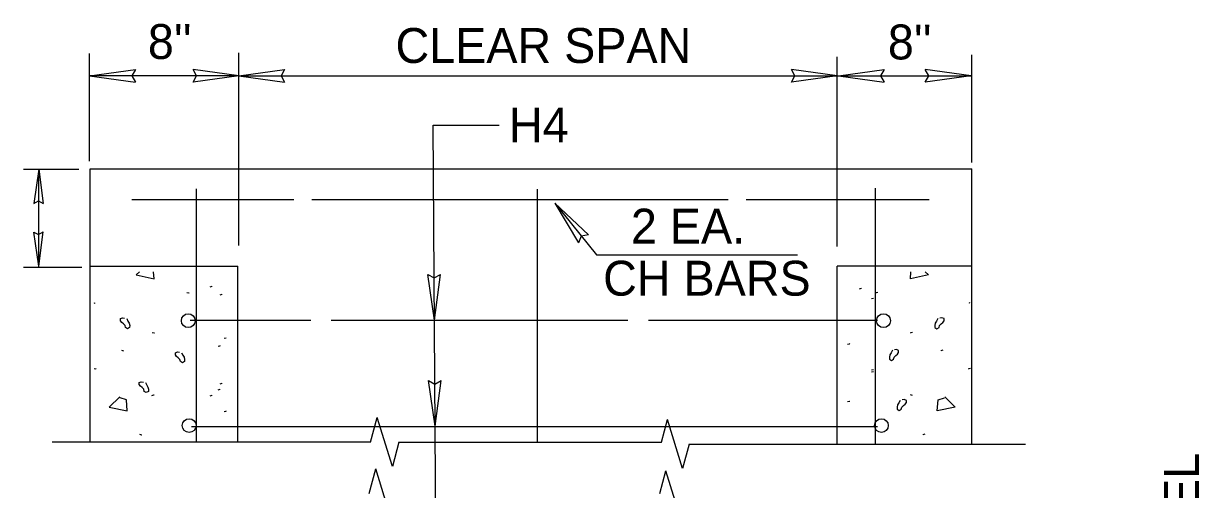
# Model space of a CAD drawing. Extents: x -780 to 21, y -30 to 258.
# Drawn here: x -615.7 to -571.92, y 117.18 to 134.53 of the extents above; entities that cross this region are included whole.
import ezdxf

# ---------------------------------------------------------------- set-up
doc = ezdxf.new("R2010")
doc.units = 0
doc.layers.add('Level 1', color=7, linetype='Continuous')

msp = doc.modelspace()

# ---------------------------------------------------------------- linework, layer by layer
at = {"layer": 'Level 1'}
for p, q in [((-613.243, 129.403), (-613.243, 133.407)), ((-607.687, 126.268), (-607.687, 133.437)), ((-585.41, 126.228), (-585.41, 133.282)), ((-580.391, 129.352), (-580.391, 133.36)), ((-613.242, 132.579), (-611.539, 132.813)), ((-607.687, 132.581), (-609.39, 132.815)), ((-607.687, 132.579), (-605.984, 132.813)), ((-585.41, 132.581), (-587.113, 132.815)), ((-585.362, 132.579), (-583.659, 132.813)), ((-580.423, 132.581), (-582.126, 132.815)), ((-607.687, 132.58), (-613.243, 132.58)), ((-613.242, 132.579), (-611.539, 132.345)), ((-607.687, 132.581), (-609.39, 132.347)), ((-607.687, 132.58), (-585.41, 132.58)), ((-607.687, 132.579), (-605.984, 132.345)), ((-585.41, 132.581), (-587.113, 132.347)), ((-585.41, 132.58), (-580.423, 132.58)), ((-585.362, 132.579), (-583.659, 132.345)), ((-580.423, 132.581), (-582.126, 132.347)), ((-615.702, 129.108), (-613.639, 129.108)), ((-615.134, 129.107), (-615.32, 127.831)), ((-615.135, 125.46), (-615.135, 128.871)), ((-615.134, 129.107), (-614.969, 127.828)), ((-613.22, 118.937), (-613.22, 129.119)), ((-613.22, 129.119), (-580.399, 129.119)), ((-580.399, 118.863), (-580.399, 129.119)), ((-609.265, 118.937), (-609.265, 128.377)), ((-596.566, 118.937), (-596.566, 128.361)), ((-583.978, 118.851), (-583.978, 128.404)), ((-611.664, 127.978), (-605.639, 127.978)), ((-604.966, 127.978), (-589.464, 127.978)), ((-588.79, 127.978), (-581.988, 127.978)), ((-595.926, 127.837), (-594.67, 126.663)), ((-595.926, 127.837), (-595.033, 126.368)), ((-615.134, 125.489), (-615.32, 126.765)), ((-615.134, 125.489), (-614.969, 126.768)), ((-615.702, 125.46), (-613.528, 125.46)), ((-613.22, 125.499), (-607.722, 125.499)), ((-607.722, 118.937), (-607.722, 125.499)), ((-580.399, 125.499), (-585.41, 125.499)), ((-585.41, 118.863), (-585.41, 125.499)), ((-600.397, 123.483), (-600.645, 125.184)), ((-600.397, 123.483), (-600.177, 125.188)), ((-609.494, 123.481), (-605.007, 123.481)), ((-604.248, 123.481), (-593.196, 123.481)), ((-592.437, 123.481), (-583.901, 123.481)), ((-600.373, 119.535), (-600.622, 121.236)), ((-600.373, 119.535), (-600.154, 121.24)), ((-602.778, 118.937), (-602.531, 119.862)), ((-601.968, 118.04), (-602.531, 119.862)), ((-591.954, 118.937), (-591.726, 119.789)), ((-591.163, 117.966), (-591.726, 119.789)), ((-609.452, 119.531), (-583.901, 119.531)), ((-602.778, 118.937), (-614.636, 118.937)), ((-601.729, 118.937), (-601.968, 118.04)), ((-601.729, 118.937), (-591.954, 118.937)), ((-590.924, 118.863), (-591.163, 117.966)), ((-590.924, 118.863), (-578.4, 118.863)), ((-602.834, 117.026), (-602.587, 117.951)), ((-602.024, 116.13), (-602.587, 117.951)), ((-592.01, 117.026), (-591.782, 117.878)), ((-591.219, 116.056), (-591.782, 117.878))]:
    msp.add_line(p, q, dxfattribs=at)
for points in [[(-611.539, 132.813), (-611.671, 132.577), (-611.539, 132.345)], [(-609.39, 132.347), (-609.258, 132.583), (-609.39, 132.815)], [(-605.984, 132.813), (-606.115, 132.577), (-605.984, 132.345)], [(-587.113, 132.347), (-586.982, 132.583), (-587.113, 132.815)], [(-583.659, 132.813), (-583.79, 132.577), (-583.659, 132.345)], [(-582.126, 132.347), (-581.995, 132.583), (-582.126, 132.815)], [(-600.3, 108.118), (-600.445, 130.746), (-597.996, 130.746)], [(-615.32, 127.831), (-615.142, 127.929), (-614.969, 127.828)], [(-595.926, 127.837), (-594.363, 125.916), (-586.884, 125.916)], [(-615.32, 126.765), (-615.142, 126.668), (-614.969, 126.768)], [(-594.67, 126.663), (-594.937, 126.616), (-595.033, 126.368)], [(-611.386, 125.287), (-611.511, 125.168), (-610.84, 125.027), (-610.86, 125.281)], [(-582.135, 125.287), (-582.01, 125.168), (-582.681, 125.027), (-582.662, 125.281)], [(-600.645, 125.184), (-600.408, 125.054), (-600.177, 125.188)], [(-609.625, 124.515), (-609.552, 124.496), (-609.55, 124.494)], [(-608.75, 124.728), (-608.677, 124.747), (-608.675, 124.749)], [(-608.382, 124.433), (-608.309, 124.452), (-608.307, 124.454)], [(-584.574, 124.655), (-584.501, 124.673), (-584.499, 124.675)], [(-583.896, 124.515), (-583.97, 124.496), (-583.972, 124.494)], [(-613.067, 124.116), (-613.03, 124.125), (-613.029, 124.126)], [(-584.132, 124.286), (-584.059, 124.305), (-584.057, 124.307)], [(-580.454, 124.116), (-580.491, 124.125), (-580.492, 124.126)], [(-611.86, 123.54), (-611.813, 123.447), (-611.766, 123.369), (-611.75, 123.291), (-611.751, 123.213), (-611.829, 123.166), (-611.906, 123.213), (-611.922, 123.291), (-611.985, 123.353), (-612.047, 123.4), (-612.094, 123.462), (-612.094, 123.54), (-612.016, 123.572), (-611.938, 123.556)], [(-581.661, 123.54), (-581.708, 123.447), (-581.755, 123.369), (-581.771, 123.291), (-581.771, 123.213), (-581.693, 123.166), (-581.615, 123.213), (-581.599, 123.291), (-581.537, 123.353), (-581.474, 123.4), (-581.428, 123.462), (-581.428, 123.54), (-581.506, 123.572), (-581.583, 123.556)], [(-610.915, 123.026), (-610.842, 123.007), (-610.84, 123.005)], [(-608.234, 122.811), (-608.161, 122.829), (-608.159, 122.832)], [(-585.017, 122.59), (-584.943, 122.608), (-584.941, 122.61)], [(-582.606, 123.026), (-582.679, 123.007), (-582.681, 123.005)], [(-612.053, 122.364), (-611.98, 122.346), (-611.978, 122.343)], [(-609.815, 122.272), (-609.768, 122.178), (-609.721, 122.101), (-609.705, 122.023), (-609.706, 121.944), (-609.784, 121.898), (-609.861, 121.944), (-609.877, 122.023), (-609.94, 122.085), (-610.002, 122.132), (-610.049, 122.194), (-610.049, 122.272), (-609.971, 122.303), (-609.893, 122.288)], [(-608.455, 122.516), (-608.382, 122.534), (-608.38, 122.537)], [(-583.353, 122.361), (-583.4, 122.267), (-583.446, 122.189), (-583.462, 122.111), (-583.462, 122.033), (-583.384, 121.986), (-583.306, 122.033), (-583.29, 122.111), (-583.228, 122.173), (-583.166, 122.22), (-583.119, 122.283), (-583.119, 122.36), (-583.197, 122.392), (-583.275, 122.376)], [(-581.469, 122.364), (-581.542, 122.346), (-581.544, 122.343)], [(-613.077, 121.686), (-613.005, 121.668), (-613.003, 121.666)], [(-584.132, 121.631), (-584.059, 121.649), (-584.057, 121.652)], [(-584.132, 121.557), (-584.059, 121.576), (-584.057, 121.578)], [(-580.444, 121.686), (-580.516, 121.668), (-580.518, 121.666)], [(-611.163, 121.162), (-611.116, 121.068), (-611.069, 120.991), (-611.053, 120.913), (-611.054, 120.834), (-611.132, 120.788), (-611.209, 120.834), (-611.225, 120.913), (-611.288, 120.975), (-611.35, 121.022), (-611.397, 121.084), (-611.397, 121.162), (-611.319, 121.193), (-611.241, 121.178)], [(-608.455, 120.893), (-608.382, 120.912), (-608.38, 120.914)], [(-608.382, 121.114), (-608.309, 121.133), (-608.307, 121.135)], [(-600.622, 121.236), (-600.384, 121.107), (-600.154, 121.24)], [(-612.121, 120.625), (-612.511, 120.251), (-611.84, 120.11), (-611.872, 120.516), (-612.106, 120.594)], [(-610.92, 120.682), (-610.847, 120.701), (-610.844, 120.703)], [(-608.75, 120.672), (-608.677, 120.691), (-608.675, 120.693)], [(-585.017, 120.451), (-584.943, 120.469), (-584.941, 120.471)], [(-583.066, 120.498), (-583.113, 120.405), (-583.16, 120.327), (-583.176, 120.249), (-583.175, 120.171), (-583.097, 120.124), (-583.02, 120.171), (-583.004, 120.249), (-582.941, 120.311), (-582.879, 120.358), (-582.832, 120.42), (-582.832, 120.498), (-582.91, 120.53), (-582.988, 120.514)], [(-582.601, 120.682), (-582.675, 120.701), (-582.677, 120.703)], [(-581.4, 120.625), (-581.01, 120.251), (-581.681, 120.11), (-581.65, 120.516), (-581.416, 120.594)], [(-608.234, 120.082), (-608.161, 120.1), (-608.159, 120.103)], [(-611.379, 119.238), (-611.305, 119.219), (-611.303, 119.217)], [(-582.143, 119.238), (-582.216, 119.219), (-582.218, 119.217)]]:
    msp.add_lwpolyline(points, dxfattribs=at)
for centre in [(-609.568, 123.465), (-583.684, 123.465), (-609.534, 119.558), (-583.76, 119.558)]:
    msp.add_circle(centre, 0.257, dxfattribs=at)

# ---------------------------------------------------------------- texts
for s, p in [("8''", (-611.073, 133.208)), ("8''", (-583.521, 133.191)), ('CLEAR SPAN', (-601.852, 133.06)), ('H4', (-597.627, 130.101)), ('2 EA.', (-593.087, 126.335)), ('CH BARS', (-594.122, 124.396))]:
    msp.add_text(s, height=1.3, dxfattribs=at).set_placement(p)
msp.add_text('CLASS A OR AA CONC. & REINF. STEEL', height=1.3, rotation=90, dxfattribs=at).set_placement((-571.936, 85.41))

doc.saveas('drawing.dxf')
